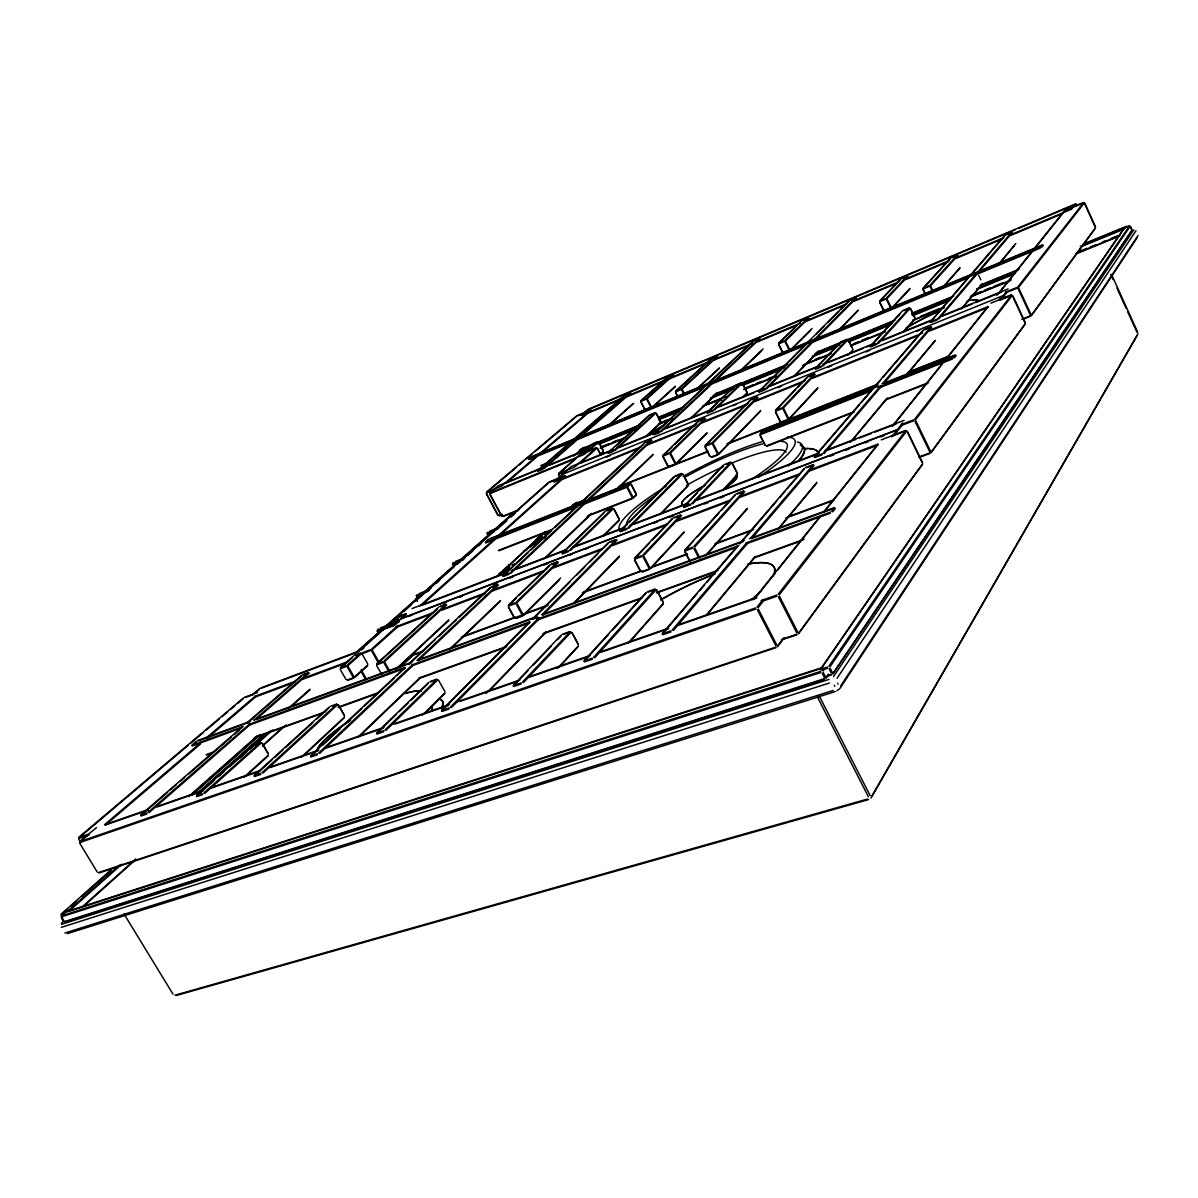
<?xml version="1.0" encoding="UTF-8"?>
<svg xmlns="http://www.w3.org/2000/svg" width="1198" height="1198" viewBox="0 0 1198 1198"><rect width="100%" height="100%" fill="white"/><g stroke="black" fill="none" stroke-linecap="round" stroke-linejoin="round"><path stroke-width="1.5" d="M544.88 537.363L545.929 536.644M871.665 796.385L1137.965 333.763M871.006 798.048L1137.471 334.946M1137.231 237.533L839.663 688.835L836.863 690.722M840.831 685.69L1138.1 235.407M837.058 678.263L1136.004 230.72M833.464 676.63L1133.787 229.851M833.239 673.051L1132.005 230.166M832.865 674.055L1131.721 230.84M826.335 677.364L828.507 674.16M825.976 678.353L828.147 675.148M828.896 666.238L1129.519 225.898M830.034 666.747L1130.208 226.182M823.131 671.045L824.583 668.918M820.78 668.858L1124.233 228.069M820.405 669.847L1123.964 228.743M821.993 670.521L823.445 668.409M1126.075 227.455L1126.869 226.302M798.781 632.918L922.685 463.716M931.31 451.931L1025.398 323.445M1031.553 315.059L1095.616 227.56M798.422 633.922L922.355 464.599M930.981 452.814L1025.099 324.224M1031.253 315.823L1095.331 228.264M777.831 645.782L783.387 638.309M777.472 646.785L784.151 637.8M778.191 594.238L905.838 430.561M914.718 419.18L1011.516 295.067M1017.851 286.951L1083.696 202.522M779.329 594.747L906.796 430.981M915.661 419.585L1012.34 295.397M1018.659 287.28L1084.415 202.806M758.229 607.551L763.935 600.303M893.633 435.952L897.781 430.696M898.515 429.768L902.573 424.631M1000.764 300.189L1003.864 296.265M1004.388 295.592L1007.428 291.743M1074.531 206.715L1076.493 204.214M831.637 511.381L834.407 507.877M953.413 357.558L955.36 355.117M1041.092 246.833L1042.53 245.021M757.091 607.042L762.827 599.809M891.641 436.866L896.823 430.292M897.572 429.363L902.648 422.939M999.956 299.859L1003.055 295.936M1003.58 295.262L1006.62 291.413M1071.836 208.931L1075.789 203.945M832.67 511.831L835.44 508.326M954.297 357.917L956.229 355.477M1041.856 247.132L1043.278 245.32M753.527 599.659L819.731 516.862M823.221 512.504L877.82 444.248M893.918 424.092L942.646 363.159M944.967 360.269L987.901 306.583M996.751 295.517L1064.737 210.504M755.504 597.757L775.256 573.048M777.592 570.143L819.402 517.806M824.059 511.995L877.49 445.132M892.45 426.428L942.347 363.997M946.989 358.187L987.601 307.362M998.758 293.405L1062.162 214.083M706.086 615.383L754.785 556.905M777.637 529.486L816.931 482.3M850.415 442.107L887.179 397.961M907.2 373.926L934.56 341.086M961.38 308.874L982.33 283.731M998.278 264.578L1015.829 243.508M706.955 614.903L755.668 556.396M778.52 528.947L816.632 483.153M852.497 440.085L886.894 398.754M906.916 374.704L935.473 340.412M963.447 306.808L982.06 284.45M1000.36 262.467L1014.407 245.59M673.351 630.477L747.762 543.143M751.595 538.651L814.131 465.228M823.984 453.668L881.473 386.19M883.675 383.6L931.7 327.234M938.753 318.938L977.508 273.444M979.44 271.182L1012.505 232.367M672.273 629.998L746.758 542.694M750.592 538.202L813.217 464.824M823.071 453.278L880.62 385.831M882.821 383.24L930.906 326.904M937.974 318.608L976.774 273.144M977.523 272.275L1011.801 232.083M662.404 633.428L737.519 546.078M740.169 542.994L804.547 468.119M814.475 456.558L872.563 389.006M873.582 387.823L923.314 329.974M930.457 321.663L969.631 276.094M970.395 275.226L1005.017 234.943M662.105 634.401L697.236 593.504M699.662 590.689L704.499 585.043M706.925 582.228L711.777 576.597M714.203 573.767L737.219 546.992M739.855 543.907L777.517 500.075M779.943 497.245L784.81 491.599M787.236 488.769L804.247 468.972M814.191 457.411L858.966 405.298M861.392 402.483L871.066 391.222M874.51 387.209L880.575 380.155M883.001 377.325L923.044 330.723M930.187 322.412L968.179 278.191M971.323 274.537L1004.778 235.617M627.962 643.356L663.288 603.388M705.278 555.872L747.342 508.281M902.963 332.205L915.062 318.518M942.811 287.131L960.017 267.663M630.118 641.514L663.003 604.286M707.479 553.94L747.073 509.12M903.921 331.561L914.823 319.222M945.027 285.034L959.778 268.337M594.627 657.837L656.13 589.716M694.765 546.902L744.707 491.584M878.448 343.422L910.18 308.275M930.711 285.528L957.981 255.324M593.579 657.358L655.141 589.266M693.822 546.483L743.808 491.18M877.685 343.107L909.447 307.976M930.007 285.229L957.292 255.039M583.89 661.581L608.674 634.311M612.403 630.223L645.872 593.414M684.822 550.586L693.642 540.882M697.416 536.734L718.83 513.193M721.346 510.423L735.198 495.193M870.152 346.791L899.728 314.28M922.924 288.763L950.463 258.483M584.16 660.637L646.141 592.516M685.106 549.702L735.467 494.355M870.407 346.057L902.438 310.866M923.179 288.074L950.703 257.81M557.295 668.529L578.439 645.752M650.574 568.002L684.133 531.837M722.574 490.401L737.519 474.303M789.138 418.656L817.89 387.673M848.049 355.162L852.961 349.861M892.944 306.778L909.956 288.448M559.526 666.747L578.185 646.635M650.319 568.84L683.878 532.646M724.805 488.514L737.264 475.082M788.883 419.405L817.635 388.407M892.705 307.452L909.716 289.092M523.481 682.561L571.161 632.185M643.925 555.303L681.542 515.559M692.669 503.804L731.619 462.668M783.657 407.664L815.164 374.375M823.236 365.854L848.004 339.678M887.074 298.392L907.904 276.394M760.221 433.736L762.632 431.175M759.966 434.5L762.377 431.954M522.463 682.081L570.188 631.735M643.012 554.899L680.659 515.17M691.8 503.415L730.78 462.293M782.878 407.335L814.4 374.061M822.487 365.525L847.285 339.378M886.385 298.107L907.23 276.124M513.178 686.14L528.348 670.236M533.395 664.935L551.08 646.366M557.399 639.732L561.188 635.764M634.476 558.822L649.63 542.919M652.146 540.268L672.363 519.048M683.579 507.278L697.506 492.663M700.036 489.997L722.813 466.082M776.559 409.671L795.607 389.664M798.153 386.999L807.048 377.669M815.194 369.119L840.172 342.898M879.572 301.537L900.582 279.478M513.433 685.226L561.443 634.865M634.715 557.983L672.617 518.225M683.833 506.469L723.068 465.303M775.525 410.255L807.287 376.936M815.434 368.4L840.412 342.194M879.811 300.863L900.806 278.834M486.118 693.447L545.554 632.2M574.321 602.564L619.486 556.022M659.679 514.616L688.266 485.16M718.755 453.728L760.685 410.525M793.75 376.457L818.384 351.074M838.735 330.094L858.187 310.057M489.772 690.318L546.617 631.705M574.082 603.388L619.261 556.815M662.03 512.714L688.026 485.909M718.53 454.476L760.46 411.243M794.828 375.798L818.174 351.733M839.813 329.42L857.963 310.701M450.343 707.164L539.01 617.629M541.99 614.619L616.206 539.654M627.932 527.824L681.677 473.539M712.436 442.481L757.271 397.182M765.836 388.556L812.903 341.011M813.816 340.097L855.642 297.853M451.332 707.644L538.621 619.366M542.904 615.038L617.06 540.043M628.77 528.198L682.471 473.899M713.214 442.826L758.02 397.511M766.57 388.871L813.607 341.295M815.823 339.064L856.3 298.122M441.703 710.174L529.516 621.927M532.511 618.917L608.449 542.604M620.235 530.759L674.309 476.43M705.248 445.327L750.382 399.982M758.993 391.327L806.374 343.721M807.287 342.793L849.397 300.473M441.478 711.058L529.291 622.765M533.589 618.438L570.248 581.584M576.792 574.995L584.654 567.103M589.895 561.832L597.742 553.94M602.983 548.669L608.225 543.398M620.01 531.553L626.599 524.919M629.235 522.268L674.07 477.193M705.023 446.075L750.158 400.686M758.768 392.031L806.149 344.38M807.078 343.467L811.016 339.498M816.287 334.197L824.179 326.26M828.132 322.292L838.66 311.705M841.295 309.054L849.187 301.117M422.58 715.041L444.952 692.833M523.706 614.679L560.634 578.02M603.283 535.701L619.216 519.872M676.241 463.282L707.03 432.733M743.179 396.852L747.073 392.974M790.276 350.116L812.064 328.477M424.991 713.289L444.743 693.672M523.481 615.472L559.107 580.117M603.552 535.97L619.007 520.621M676.031 464L706.805 433.421M742.97 397.526L746.863 393.648M791.339 349.487L810.567 330.393M633.532 497.395L636.198 494.759M633.323 498.128L635.988 495.493M385.052 729.881L436.836 679.446M516.263 602.115L557.489 561.967M569.709 550.062L612.567 508.341M670.041 452.365L704.963 418.372M713.918 409.641L741.442 382.836M784.975 340.457L808.231 317.814M386.011 730.331L437.764 679.88M517.117 602.519L558.328 562.341M570.533 550.436L613.361 508.686M670.805 452.694L705.682 418.686M714.637 409.956L742.146 383.135M785.633 340.741L808.875 318.084M376.741 732.757L428.764 682.336M508.566 604.975L550.002 564.812M562.281 552.907L605.364 511.142M663.153 455.105L698.269 421.082M707.284 412.337L734.958 385.501M778.745 343.047L802.151 320.375M376.531 733.625L396.538 714.218M399.204 711.642L408.548 702.582M411.214 699.991L428.555 683.174M508.341 605.784L516.368 597.997M519.034 595.406L549.777 565.591M562.072 553.671L603.837 513.148M662.943 455.824L672.048 447.004M674.639 444.473L698.045 421.771M707.075 413.025L717.617 402.798M721.57 398.964L734.748 386.175M778.55 343.691L795.442 327.309M627.108 486.208L629.804 483.603M627.887 486.553L630.582 483.947M358.247 736.785L420.363 677.274M449.175 649.69L500.479 600.527M544.147 558.702L591.393 513.418M616.85 489.039L653.075 454.341M690.692 418.297L717.707 392.42M740.214 370.856L763.096 348.932M359.415 736.321L420.169 678.068M451.676 647.878L500.27 601.291M545.3 558.133L591.198 514.137M619.336 487.167L652.865 455.015M691.845 417.653L717.497 393.064M742.715 368.894L761.554 350.849M318.698 752.943L412.636 664.576M417.174 660.308L497.469 584.759M510.183 572.809L585.013 502.411M586.331 501.168L651.203 440.13M660.577 431.31L712.256 382.686M713.259 381.743L759.337 338.405M319.641 753.407L413.52 664.98M418.042 660.712L498.293 585.133M510.992 573.168L585.777 502.741M651.922 440.445L588.443 500.225L629.968 483.872M661.281 431.624L711.567 384.259M715.281 380.754L759.981 338.675M310.746 755.713L405.074 667.331L248.63 724.505M408.233 664.366L490.252 587.514M503.01 575.549L578.2 505.092M579.518 503.849L644.719 442.751M654.138 433.931L706.086 385.247M707.105 384.303L753.422 340.891M310.552 756.552L318.638 748.975M322.681 745.186L340.202 728.758M345.593 723.712L361.751 708.557M364.447 706.026L394.097 678.233M396.793 675.702L404.879 668.125M409.387 663.902L434.934 639.942M438.962 636.168L456.438 619.785M459.119 617.255L490.042 588.263M502.816 576.298L528.318 552.383M531.014 549.867L551.14 530.984M555.168 527.21L576.657 507.068M580.671 503.295L644.524 443.44M653.943 434.604L703.226 388.392M708.258 383.674L753.228 341.505M543.353 538.546L544.865 537.947M543.892 538.037L545.225 537.617M301.417 757.121L344.53 716.973M395.654 669.353L448.816 619.845M645.887 436.312L660.697 422.52M696.427 389.23L719.369 367.876M303.933 755.414L344.35 717.752M398.2 667.586L448.636 620.579M647.04 435.698L660.502 423.149M697.58 388.601L719.174 368.475M524.095 550.676L526.042 550.002M399.248 667.586L414.179 653.659M496.885 576.523L544.596 532.017M570.488 507.877L575.939 502.786M400.431 667.046L415.362 653.105M499.431 574.666L544.401 532.691M573.033 505.975L577.122 502.172M262.003 772.665L336.683 704.304M384.079 660.922L445.896 604.361M614.499 450.029L655.186 412.801M681.662 388.571L716.988 356.24M262.916 773.114L337.551 704.724M384.917 661.326L446.689 604.72M615.203 450.343L655.86 413.085M682.306 388.841L717.602 356.51M254.335 775.331L329.27 706.985M376.846 663.602L438.887 607.012M608.24 452.574L649.106 415.302M675.717 391.042L711.208 358.666M254.171 776.154L271.871 759.996M274.597 757.51L282.773 750.053M285.498 747.567L312.753 722.694M316.841 718.965L329.091 707.778M376.666 664.381L437.33 609.018M608.045 453.248L612.133 449.505M616.221 445.776L648.927 415.946M675.522 391.671L711.028 359.28M243.718 777.427L268.292 755.159M354.683 676.855L367.741 665.025M599.704 454.806L603.328 451.511M653.404 406.137L675.373 386.205M246.294 775.735L268.127 755.938M354.518 677.604L367.576 665.759M600.722 454.341L603.148 452.14M653.224 406.736L675.193 386.804M372.488 649.406L398.724 625.895M421.831 605.17L495.223 539.325M500.764 534.353L563.09 478.451M579.802 463.476L596.933 448.112M81.374 907.635L135.718 858.996M262.542 745.485L283.462 726.767M84.04 905.868L135.599 859.7M262.422 746.144L286.112 724.925M371.694 649.031L397.931 625.521M419.674 606.038L493.112 540.238M497.275 536.509L565.171 475.666M575.16 466.726L596.26 447.812M203.974 792.836L260.37 742.58M347.39 665.01L360.538 653.284M485.564 542.02L488.529 539.37M589.251 449.43L597.772 441.852M646.8 398.155L673.066 374.734M584.31 454.267L589.356 449.759M485.385 542.709L488.35 540.058M204.873 793.286L261.224 743M348.199 665.399L361.347 653.674M392.974 625.551L399.758 619.486M400.866 618.497L406.182 613.75M554 481.866L562.057 474.663M562.895 473.929L570.817 466.861M589.925 449.729L598.431 442.137M647.429 398.425L673.68 374.989M392.809 626.269L399.593 620.22M400.701 619.231L406.017 614.484M556.516 480.113L561.892 475.321M562.716 474.588L566.669 471.039M61.412 923.314L64.198 920.813M357.244 652.296L383.734 628.77M397.302 616.73L548.549 482.39M558.657 473.42L579.997 454.461M61.607 915.527L63.928 913.475M196.592 795.412L253.152 745.156M340.457 667.6L353.65 655.875M361.257 649.316L383.555 629.504M397.122 617.449L401.285 613.75M404.07 611.279L411.004 605.11M415.167 601.411L454.012 566.894M456.797 564.423L506.754 520.037M510.917 516.338L548.37 483.049M558.478 474.064L575.819 458.654M583.246 451.886L591.797 444.293M641.05 400.551L667.436 377.1M196.442 796.206L214.367 780.272M218.515 776.589L224.026 771.692M229.552 766.78L252.988 745.95M340.292 668.349L352.167 657.792M583.082 452.53L591.632 444.937M640.87 401.165L667.256 377.699M66.399 912.352L119.515 865.121M239.72 758.229L246.713 752.015M249.498 749.529L270.463 730.885M361.317 650.095L364.117 647.609M387.867 626.479L397.661 617.779L406.002 614.424M427.012 591.677L431.205 587.948M436.791 582.977L439.591 580.491M461.949 560.604L464.749 558.118M467.534 555.632L473.135 550.661M478.721 545.689L481.521 543.203M496.9 529.531L506.679 520.831M510.872 517.102L515.065 513.373M584.953 451.227L589.146 447.498M68.615 911.528L121.717 864.282M255.818 744.916L272.59 730.001M392.734 623.065L398.32 618.093M377.011 631.301L378.388 630.073M452.38 564.587L453.593 563.509M191.905 795.217L260.385 734.599M578.604 452.889L584.175 447.947M61.323 913.984L111.624 869.359M196.846 793.735L263.904 734.239M354.698 653.659L378.448 632.574M384.034 627.617L417.563 597.862M423.164 592.905L453.892 565.636M459.478 560.679L487.421 535.88M494.4 529.681L515.365 511.097M581.015 452.829L585.208 449.1M61.218 914.718L68.211 908.518M70.996 906.032L76.582 901.076M82.168 896.104L111.504 870.062M199.512 791.938L237.234 758.454M241.427 754.725L263.77 734.883M358.756 650.559L378.313 633.203M385.307 626.988L396.478 617.075M399.278 614.589L416.035 599.719M424.421 592.276L430.007 587.305M432.792 584.834L453.757 566.235M460.736 560.02L487.272 536.464M494.265 530.265L513.822 512.894M188.505 796.64L256.956 736.111M287.894 708.767L309.968 689.239M573.692 456.079L583.201 447.663M607.715 425.994L632.514 404.07M191.156 794.933L258.199 735.617M291.878 705.832L309.818 689.973M377.28 630.103L378.673 628.875M416.2 595.691L417.488 594.552M452.664 563.434L453.877 562.356M486.912 533.14L488.05 532.137M576.238 454.297L583.022 448.277M610.306 424.152L633.727 403.426M192.039 794.484L259.127 735.138M577.361 453.533L584.339 447.378M148.971 812.708L250.217 724.52M256.357 719.174L309.129 673.216M544.296 468.403L578.469 438.648M630.837 393.034L580.97 436.461L710.669 382.866M140.99 814.745L242.565 726.632M247.342 722.484L301.686 675.343M537.797 470.5L572.12 440.729M573.243 439.756L624.742 395.085M140.855 815.524L167.66 792.267M170.475 789.811L176.121 784.915M180.359 781.246L184.582 777.577M188.82 773.893L231.139 737.174M233.954 734.718L239.6 729.822M247.192 723.233L301.522 676.061M537.632 471.128L570.592 442.526M573.078 440.37L624.577 395.669M148.103 812.274L249.409 724.131M254.156 719.998L308.35 672.842M543.637 468.119L577.84 438.363M578.948 437.39L630.238 392.764M104.555 824.703L201.144 742.341M206.82 737.489L255.114 696.308M501.812 485.909L535.731 456.977M538.561 454.566L590.854 409.971M105.409 825.137L200.515 743.943M207.613 737.878L255.893 696.667M506.694 482.584L536.36 457.262M542.005 452.44L588.622 412.636M80.011 841.266L96.484 827.578M251.58 695.439L259.607 688.61M489.997 492.797L498.069 485.939M581.24 415.257L588.023 409.491M79.892 842.029L88.218 834.946M255.459 692.729L259.472 689.314M489.832 493.426L493.876 489.982M585.148 412.367L587.859 410.06M78.843 837.941L187.981 745.5M190.826 743.104L203.585 732.292M206.415 729.896L219.174 719.085M222.004 716.689L227.68 711.882M230.51 709.486L234.763 705.877M237.593 703.481L243.269 698.674M487.736 491.599L516.278 467.415M519.138 464.989L523.421 461.365M526.266 458.954L531.987 454.117M534.832 451.691L576.238 416.634M192.264 744.842L196.502 741.248M529.037 458.849L531.463 456.782M192.129 745.56L196.367 741.966M528.872 459.448L531.313 457.381M78.963 837.192L243.404 697.97M486.463 492.198L576.388 416.05M881.294 439.891L905.239 430.546M545.075 537.438L545.27 537.258M588.787 409.057L1075.265 204.034M589.191 409.312L1015.23 229.821M1018.674 228.369L1075.594 204.379M625.521 394.636L629.968 392.764M668.214 376.651L672.767 374.734M711.986 358.217L716.659 356.255M754.216 340.442L758.993 338.435M802.945 319.926L807.856 317.859M850.206 300.024L855.252 297.898M901.615 278.37L906.796 276.184M951.511 257.345L956.843 255.114M1005.841 234.479L1011.322 232.172M625.925 394.906L630.358 393.034M668.619 376.936L673.171 375.019M712.391 358.502L717.048 356.54M754.605 340.726L759.382 338.72M803.319 320.225L808.231 318.144M850.58 300.324L855.612 298.197M901.974 278.685L907.156 276.498M951.871 257.675L957.202 255.429M1006.185 234.808L1011.666 232.502M577.166 415.616L590.599 409.971M1065.546 210.024L1083.172 202.612M577.571 415.871L585.972 412.337M1075.49 206.341L1081.899 203.645M581.494 415.257L622.855 397.871M626.299 396.418L665.953 379.736M671.12 377.565L709.036 361.616M714.218 359.445L752.134 343.497M757.301 341.325L800.399 323.205M805.565 321.034L846.941 303.633M853.83 300.728L898.65 281.889M905.538 278.984L948.636 260.864M955.525 257.974L1003.789 237.668M1010.693 234.778L1071.012 209.41M588.413 412.936L619.441 399.892M626.344 397.002L662.539 381.788M669.442 378.882L705.637 363.668M714.263 360.044L748.75 345.548M757.361 341.924L797.014 325.257M805.64 321.633L845.279 304.966M853.904 301.342L897.003 283.222M905.628 279.598L948.726 261.493M955.615 258.588L1002.172 239.016M1010.783 235.407L1062.506 213.663M641.334 400.551L645.992 398.605M779.119 343.032L784.151 340.921M880.231 300.818L885.547 298.587M641.379 401.15L646.021 399.219M779.179 343.646L784.211 341.55M880.305 301.447L885.636 299.23M676.031 391.042L680.838 389.036M923.628 288.014L929.154 285.723M676.076 391.656L680.883 389.649M923.718 288.673L929.244 286.367M532.286 456.318L1041.99 245.096M532.721 456.588L575.909 438.693M715.85 380.724L810.866 341.355M816.048 339.214L969.796 275.51M980.159 271.212L1042.35 245.455M573.513 439.771L578.125 437.869M707.434 384.288L712.421 382.222M807.692 342.763L812.963 340.576M970.889 275.166L976.655 272.77M572.944 440.265L577.571 438.348M706.925 384.768L711.926 382.701M807.227 343.227L812.499 341.041M884.963 311.121L887.628 310.012M970.5 275.6L976.28 273.204M972.432 275.226L976.744 273.444M529.276 458.879L1040.208 247.342M529.306 459.493L570.742 442.347M577.646 439.486L703.675 387.328M710.579 384.468L805.535 345.174M812.439 342.329L967.819 278.026M976.445 274.447L1040.328 248.016M649.96 414.822L654.872 412.786M903.307 310.357L908.983 308.021M650.394 415.107L655.306 413.07M903.711 310.686L909.372 308.365M592.651 443.814L597.488 441.822M735.842 385.007L741.083 382.851M841.295 341.685L846.851 339.408M540.927 465.543L546.108 463.416M580.641 449.235L639.358 425.125M658.346 417.338L684.253 406.691M715.326 393.932L787.865 364.162M817.216 352.107L894.921 320.195M912.187 313.112L953.638 296.101M981.267 284.75L1019.258 269.146M541.361 465.797L546.543 463.671M579.353 450.208L639.777 425.41M658.765 417.608L682.95 407.694M714.023 394.936L736.471 385.726M739.915 384.303L786.532 365.18M815.883 353.125L841.79 342.493M845.234 341.086L893.573 321.229M912.577 313.442L952.275 297.134M979.904 285.798L1017.896 270.209M598.296 443.035L636.378 427.401M658.885 418.177L681.392 408.937M712.555 396.149L733.341 387.628M741.996 384.079L783.537 367.022M814.7 354.249L838.944 344.305M849.337 340.037L892.615 322.277M911.663 314.46L951.482 298.122M980.907 286.052L1015.53 271.841M1083.052 244.152L1126.33 226.392M603.867 441.149L635.03 428.36M659.274 418.416L681.767 409.192M714.667 395.699L733.7 387.897M744.093 383.63L783.896 367.307M816.796 353.814L839.289 344.575M847.944 341.026L891.222 323.28M911.992 314.76L950.074 299.141M982.974 285.648L1014.122 272.874M1085.103 243.763L1124.907 227.425M585.957 448.681L588.892 447.483M1125.027 227.605L1128.98 225.988M598.042 444.084L636.063 428.495M658.541 419.285L679.281 410.779M710.399 398.021L734.599 388.092M741.517 385.262L784.735 367.531M812.394 356.195L840.053 344.859M848.693 341.31L891.911 323.595M912.666 315.089L950.688 299.5M976.625 288.868L1014.661 273.279M1080.341 246.339L1125.296 227.905M586.346 448.921L589.281 447.723M599.794 443.934L634.371 429.768M658.586 419.839L679.326 411.348M710.444 398.59L731.199 390.084M743.299 385.127L781.336 369.538M812.454 356.779L836.668 346.866M848.768 341.894L890.264 324.898M912.741 315.688L949.056 300.803M976.714 289.467L1014.751 273.878M1080.446 246.953L1123.679 229.237M498.922 485.46L588.173 448.891M506.245 482.899L543.997 467.445M549.148 465.333L586.9 449.864M538.067 470.529L542.784 468.598M583.531 451.916L588.398 449.924M486.688 492.228L500.959 486.388M538.082 471.188L542.814 469.257M583.561 452.574L588.428 450.583M580.865 453.982L595.975 447.797M486.702 492.872L493.052 490.281M582.992 453.563L596.424 448.067M600.468 447.183L609.123 443.649M612.582 442.227L617.779 440.115M659.334 423.119L667.99 419.585M744.168 388.437L752.823 384.902M756.282 383.48L761.479 381.368M768.412 378.538L771.871 377.115M815.164 359.415L820.345 357.303M853.246 343.856L858.442 341.729M861.901 340.307L868.835 337.477M920.768 316.242L939.816 308.455M970.979 295.726L981.372 291.473M984.831 290.051L990.027 287.939M993.501 286.517L1002.157 282.983M1076.598 252.538L1086.99 248.3M1090.45 246.878L1095.646 244.751M1102.579 241.921L1106.039 240.513M1111.235 238.387L1118.153 235.557M601.546 447.303L625.76 437.42M658.615 423.987L672.437 418.342M705.293 404.909L726.048 396.433M745.066 388.661L776.184 375.947M803.858 364.641L831.517 353.335M850.535 345.563L885.127 331.427M912.786 320.121L943.919 307.407M971.578 296.101L1011.352 279.853M1077.047 253.003L1120.28 235.332M490.237 492.842L583.441 454.761M600.213 448.247L624.413 438.363M658.99 424.242L671.09 419.3M705.667 405.164L721.226 398.814M743.703 389.635L776.544 376.217M802.48 365.615L830.139 354.323M850.894 345.848L885.472 331.711M913.131 320.42L944.249 307.706M970.185 297.104L1009.944 280.871M1075.639 254.036L1118.857 236.38M490.252 493.486L576.567 458.235M571.701 466.351L613.256 449.46M616.73 448.052L658.286 431.145M663.482 429.034L710.234 410.016M715.431 407.904L763.92 388.197M767.394 386.789L819.342 365.66M822.801 364.252L874.765 343.122M878.224 341.715L931.909 319.896M940.565 316.377L1008.102 288.913M580.82 463.117L611.998 450.448M618.917 447.633L658.735 431.445M665.669 428.629L708.946 411.034M719.339 406.811L753.976 392.734M757.436 391.327L762.632 389.215M769.55 386.4L818.039 366.693M828.432 362.47L863.054 348.393M866.513 346.986L871.71 344.874M882.102 340.651L930.576 320.944M942.706 316.017L972.132 304.052M975.606 302.645L1001.573 292.087M608.539 452.604L613.616 450.538M654.467 433.946L659.679 431.834M707.644 412.337L713.02 410.165M759.382 391.327L764.923 389.08M815.868 368.385L821.573 366.064M870.871 346.027L876.756 343.646M930.966 321.618L937.046 319.147M558.927 473.45L574.276 467.22M608.569 453.278L613.646 451.227M654.512 434.634L659.724 432.508M707.704 413.04L713.065 410.854M759.457 392.016L764.983 389.769M815.943 369.089L821.648 366.768M870.961 346.746L876.846 344.365M931.056 322.337L937.135 319.866M1005.466 292.147L1016.907 287.505M558.957 474.123L565.785 471.353M1005.571 292.881L1017.027 288.239M562.955 474.153L1002.636 295.816M606.458 457.112L609.932 455.704M644.539 441.688L648.208 440.085M694.72 421.352L698.389 419.749M732.996 405.733L736.456 404.325M777.787 387.703L781.246 386.295M827.968 367.367L831.607 365.764M866.049 351.942L869.673 350.34M916.395 331.412L919.854 330.019M999.297 297.958L1002.906 296.355M645.632 442.242L650.873 440.115M699.183 420.558L704.589 418.357M751.311 399.443L756.881 397.197M808.216 376.412L813.966 374.076M924.257 329.42L930.397 326.934M646.096 442.526L651.338 440.415M699.632 420.857L705.053 418.671M751.76 399.773L757.331 397.511M808.65 376.741L814.415 374.405M924.676 329.779L930.816 327.294M990.881 303.184L1010.678 295.172M549.448 481.881L564.887 475.636M999.417 299.799L1010.962 295.127M549.927 482.15L560.215 477.987M1003.115 298.826L1009.704 296.161M554.285 481.896L640.735 446.959M647.654 444.173L696.068 424.601M701.249 422.505L747.941 403.651M754.86 400.851L804.996 380.59M811.915 377.789L922.58 333.074M929.498 330.289L988.275 306.523M561.233 479.784L639.043 448.366M647.699 444.862L694.391 426.009M701.309 423.208L746.279 405.059M754.92 401.555L801.612 382.701M811.989 378.508L919.21 335.2M929.588 331.022L988.395 307.272M498.922 515.574L502.097 514.301M499.386 515.829L502.561 514.556M502.531 516.353L518.075 510.123M502.995 516.593L518.554 510.378M663.512 455.135L669.098 452.919M775.96 410.27L781.905 407.889M663.572 455.869L669.143 453.653M776.034 411.019L781.98 408.653M1021.744 319.252L1029.921 316.002M1023.766 318.968L1030.31 316.362M489.623 531.238L498.128 527.854M705.652 445.356L711.447 443.05M705.697 446.105L711.507 443.799M487.346 533.245L495.867 529.875M487.376 534.458L494.19 531.747M669.008 466.441L674.594 464.24M781.515 421.996L787.445 419.644M572.374 504.822L584.534 500.015M619.276 486.283L707.883 451.272M726.991 443.724L878.134 384.004M907.665 372.338L949.355 355.866M669.502 466.756L675.073 464.554M781.98 422.325L787.925 419.974M572.854 505.092L583.276 500.974M618.018 487.257L708.332 451.571M727.441 444.024L876.816 385.022M908.084 372.683L948.037 356.899M489.503 538.815L629.459 483.558M763.635 430.591L876.592 386.011M881.803 383.944L954.791 355.132M491.764 538.411L581.599 502.965M764.129 430.936L875.319 387.059M885.741 382.941L955.24 355.521M579.847 503.909L585.343 501.737M874.091 387.823L878.973 385.891M579.173 504.523L584.684 502.351M485.834 542.08L626.12 486.777M760.655 433.751L872.938 389.485M878.119 387.448L952.38 358.172M485.849 542.829L577.661 506.649M584.594 503.924L626.165 487.541M760.73 434.53L871.305 390.967M879.931 387.568L952.5 358.981M711.253 457.007L717.063 454.716M711.732 457.322L717.542 455.045M455.495 561.428L464.195 558.028M675.328 475.846L681.273 473.51M458.145 561.203L463.356 559.167M675.837 476.16L681.797 473.824M453.069 563.569L463.521 559.481M453.099 564.827L460.062 562.102M498.368 550.451L552.098 529.501M588.488 515.29L631.81 498.398M766.421 445.866L853.605 411.857M886.745 398.934L928.585 382.596M498.907 550.736L550.885 530.459M587.275 516.263L632.334 498.697M766.915 446.21L854.084 412.202M885.457 399.967L927.297 383.645M606.383 510.543L612.208 508.281M724.116 464.689L730.346 462.263M606.922 510.857L611.294 509.15M726.183 464.42L730.855 462.608M537.797 541.855L540.133 540.568L538.231 541.451M419.18 593.579L429.288 589.671M423.508 592.725L428.555 590.779M416.59 595.855L426.713 591.947M416.59 597.158L421.666 595.211M504.702 572.839L507.143 571.581L505.167 572.404M412.037 608.569L507.937 571.88M511.426 570.548L565.935 549.732M572.449 547.201L625.206 527.06M629.983 525.188L687.952 503.055M694.481 500.509L818.683 453.039M825.242 450.493L904.086 420.363M421.861 605.349L507.248 572.689M515.964 569.364L566.504 550.032M575.22 546.707L624.008 528.048M634.476 524.05L688.491 503.385M697.206 500.06L817.455 454.072M827.908 450.074L855.791 439.411M859.28 438.079L871.485 433.421M874.959 432.089L895.879 424.092M503.31 575.639L509.12 573.423M562.626 552.982L568.631 550.691M620.624 530.834L626.839 528.453M684.253 506.529L690.707 504.059M814.999 456.588L821.948 453.937M397.526 616.835L406.002 613.616M503.34 576.463L509.135 574.246M562.656 553.82L568.661 551.529M620.669 531.672L626.883 529.306M684.313 507.383L690.767 504.927M815.089 457.471L822.038 454.821M901.435 424.496L913.595 419.854M901.555 425.38L913.7 420.753M401.105 618.617L896.433 430.037M400.821 618.887L896.239 430.277M408.398 616.506L411.887 615.173M443.275 603.223L446.764 601.905M458.969 597.263L462.458 595.93M493.861 583.98L497.35 582.647M568.855 555.438L572.345 554.12M584.549 549.463L588.038 548.145M458.684 597.532L462.173 596.2M493.561 584.25L497.05 582.932M509.27 578.275L512.759 576.957M544.162 565.007L547.651 563.674M654.063 523.197L657.552 521.864M669.757 517.222L673.246 515.889M704.649 503.939L708.138 502.621M720.357 497.964L723.847 496.646M830.259 456.153L833.748 454.821M845.953 450.178L849.442 448.846M865.151 442.886L868.64 441.553M880.844 436.911L884.334 435.578M380.425 627.872L397.646 621.313M381.428 628.321L386.595 626.359M390.039 625.042L398.649 621.777M377.655 630.313L396.628 623.11M439.966 606.398L445.626 604.241M491.33 586.885L497.17 584.654M551.095 564.168L557.145 561.877M609.557 541.96L615.832 539.579M673.725 517.581L680.239 515.11M736.59 493.696L743.329 491.135M805.67 467.445L812.678 464.779M440.565 606.682L446.225 604.526M491.929 587.17L497.769 584.953M551.679 564.483L557.729 562.191M610.126 542.29L616.401 539.909M674.294 517.91L680.793 515.439M737.144 494.04L743.883 491.479M806.209 467.819L813.217 465.153M384.798 628.156L396.718 623.634M385.397 628.426L393.917 625.191M894.367 435.263L905.763 430.936M377.655 631.66L394.906 625.116M396.119 626.659L432.778 612.777M441.508 609.468L485.145 592.935M492.138 590.285L544.506 570.443M553.236 567.148L602.115 548.624M612.582 544.656L668.454 523.496M677.184 520.187L729.552 500.345M740.02 496.391L799.38 473.899M809.848 469.93L877.939 444.144M397.871 626.824L431.04 614.26M441.523 610.291L485.175 593.774M492.153 591.123L542.799 571.955M553.266 568.002L602.16 549.493M612.642 545.524L666.762 525.024M677.244 521.07L729.627 501.228M740.109 497.275L799.47 474.797M809.953 470.829L878.044 445.057M260.685 687.996L359.37 650.933M261.329 688.251L358.262 651.862M302.765 674.714L308.156 672.692M354.758 655.231L360.328 653.15M361.931 652.91L370.601 649.675M303.408 674.983L308.799 672.962M355.387 655.516L359.565 653.943M244.482 697.356L257.405 692.504M245.126 697.595L253.212 694.57M370.586 650.514L361.931 653.764L367.741 663.872M254.68 696.412L294.738 681.452M303.453 678.203L348.723 661.281M254.665 697.251L294.723 682.291M303.423 679.041L345.234 663.437M340.666 667.75L346.282 665.654M508.88 605.11L515.11 602.789M635.135 558.088L641.843 555.587M340.666 668.604L346.267 666.522M508.91 605.993L515.14 603.672M635.195 559.002L641.903 556.501M918.926 456.977L929.349 453.114M919.435 457.351L929.858 453.488M377.085 663.752L382.941 661.596M685.57 549.807L692.624 547.201M377.085 664.65L382.941 662.479M685.63 550.751L692.684 548.145M411.618 655.246L423.897 650.724M462.488 636.527L515.11 617.165M522.118 614.574L548.429 604.885M583.516 591.977L641.394 570.667M651.922 566.804L686.993 553.88M715.056 543.563L753.647 529.351M788.733 516.443L834.332 499.656M412.232 655.516L422.744 651.652M461.335 637.456L547.261 605.829M582.333 592.935L641.948 570.997M650.724 567.762L687.547 554.21M715.61 543.892L750.682 530.984M785.753 518.075L833.104 500.659M347.15 680.045L352.751 677.978M515.499 618.138L521.729 615.847M641.843 571.671L648.552 569.2M347.794 680.314L353.41 678.248M516.113 618.438L522.343 616.146M642.442 572L649.151 569.529M197.625 740.589L250.352 721.301M253.856 720.013L412.022 662.135M417.308 660.203L536.809 616.476M542.08 614.559L744.183 540.597M749.454 538.666L833.808 507.802M198.314 740.828L249.274 722.199M256.297 719.624L410.929 663.078M417.952 660.502L535.686 617.449M542.709 614.874L743.03 541.616M751.805 538.396L834.392 508.207M532.87 619.052L537.827 617.24M192.384 745.036L243.359 726.422M412.082 664.83L529.845 621.837M536.869 619.276L738.986 545.494M746.025 542.919L830.379 512.13M192.354 745.905L241.577 727.95M248.6 725.389L405.059 668.319M412.097 665.744L529.875 622.78M536.914 620.22L737.324 547.112M746.114 543.907L830.484 513.133M330.468 706.296L336.458 704.125M647.399 591.767L654.677 589.146M332.67 706.026L337.162 704.409M648.043 592.126L655.321 589.491M206.086 754.71L213.109 752.179M255.324 736.98L325.691 711.642M338.001 707.194L378.463 692.624M418.911 678.053L506.859 646.381M543.802 633.083L642.293 597.592M656.369 592.531L717.931 570.353M754.875 557.055L804.128 539.31M206.775 754.965L212.046 753.063M254.261 737.863L322.846 713.169M340.427 706.835L377.37 693.552M419.57 678.353L505.751 647.324M542.679 634.027L641.155 598.581M656.983 592.875L715.026 571.985M753.722 558.058L799.44 541.586M254.35 744.467L260.191 742.371M430.007 681.602L436.536 679.266M562.701 634.116L569.784 631.586M255.084 744.722L260.909 742.64M430.711 681.902L437.225 679.566M563.389 634.446L569.035 632.424M105.304 824.509L147.654 809.743M156.459 806.673L202.327 790.68M211.148 787.61L260.535 770.389M269.355 767.304L318.743 750.083M325.811 747.627L384.019 727.336M392.839 724.251L449.28 704.574M456.333 702.118L519.842 679.97M528.662 676.9L590.404 655.366M599.225 652.296L668.02 628.306M678.592 624.622L756.208 597.562M106.098 824.748L148.417 809.998M157.238 806.913L203.091 790.935M211.911 787.865L259.532 771.272M270.119 767.589L317.725 750.981M326.545 747.911L382.986 728.249M395.325 723.951L448.247 705.502M460.586 701.204L517.027 681.542M529.366 677.229L589.341 656.339M601.681 652.026L668.694 628.68M679.281 624.997L756.881 597.952M141.094 814.999L146.86 813.008M196.742 795.667L202.717 793.585M254.515 775.57L260.73 773.414M310.971 755.953L317.41 753.707M377.026 732.981L383.734 730.645M442.032 710.384L449.025 707.958M513.822 685.421L521.13 682.89M584.609 660.817L592.231 658.166M662.928 633.592L670.895 630.822M79.038 837.462L89.341 833.868M141.05 815.973L146.8 813.981M196.697 796.655L202.672 794.574M254.485 776.574L260.7 774.417M310.956 756.971L317.395 754.725M377.026 734.015L383.734 731.679M442.047 711.432L449.04 709.006M513.852 686.484L521.16 683.953M584.654 661.895L592.276 659.244M662.988 634.685L670.97 631.915M761.104 600.542L776.813 595.077M78.963 838.405L89.281 834.826M762.946 601.052L776.903 596.2M80.086 841.535L755.698 607.895M80.011 842.494L755.788 609.033M782.399 639.058L796.385 634.386M781.321 640.017L797.044 634.76M98.416 872.638L775.42 647.264M99.209 872.863L776.094 647.639M66.279 911.738L821.753 667.72M68.84 911.364L822.397 668.08M61.383 914.299L65.186 913.071M821.424 669.053L827.519 667.091M823.056 669.697L827.638 668.229M61.667 915.841L820.615 671.389M61.607 916.799L820.735 672.527M827.803 675.522L830.843 674.549M825.392 676.855L831.502 674.908M64.602 921.651L823.954 678.847M65.381 921.846L824.598 679.206M61.592 924.302L829.061 679.371M61.383 927.342L829.435 683.025M64.902 933.032L833.224 690.452M67.388 933.646L835.276 691.575M174.998 995.179L867.532 799.051M176.316 995.478L868.625 799.575M61.128 916.006L63.195 919.51M61.412 917.548L63.434 920.828M61.457 917.788L63.479 921.067M78.754 839.244L80.73 842.583M124.053 913.984L172.976 994.115M79.802 843.332L97.263 872.054M262.212 743.359L268.322 753.886L262.077 743.209M338.51 705.098L344.545 715.7M338.345 704.963L344.365 715.565M340.277 669.502L346.042 679.521M361.182 669.697L366.528 679.161M361.272 671.749L365.719 679.64M348.184 666.567L353.799 676.496M347.375 667.046L352.991 676.975M376.666 665.579L381.758 674.459M384.917 662.524L389.859 671.314M384.079 663.018L389.021 671.808M372.488 650.559L379.571 663.168M371.68 651.038L378.763 663.632M438.483 680.164L444.937 691.516M397.302 618.632L399.099 621.852M415.916 598.626L417.443 601.366M508.626 607.087L514.316 617.584M508.386 606.997L514.077 617.494M517.162 603.732L522.867 614.26M516.323 604.211L522.029 614.754M572.075 632.649L578.379 644.389M571.775 632.529L578.08 644.269M490.027 494.325L501.663 515.949M489.862 494.295L501.483 515.919M486.493 493.711L498.054 515.185M486.328 493.681L497.874 515.155M558.508 474.992L560.424 478.242M644 556.546L649.765 567.553M643.146 557.055L648.912 568.062M656.998 590.195L663.198 602.025M614.095 509.12L619.156 518.794M656.654 590.105L662.853 601.92M613.825 509.075L618.902 518.749M634.85 560.14L640.601 571.117M634.536 560.065L640.286 571.042M627.947 487.586L632.829 496.975M627.213 488.005L632.11 497.41M599.045 442.511L603.283 450.628M598.835 442.496L603.058 450.613M597.547 448.486L600.872 454.866M597.338 448.471L600.662 454.851M631.271 484.366L636.138 493.726M631.017 484.336L635.883 493.696M694.855 548.19L699.917 557.969M693.971 548.714L698.194 556.86M685.256 551.934L690.303 561.682M684.912 551.859L689.958 561.607M663.273 456.842L667.99 465.992M663.003 456.827L667.72 465.977M758.349 609.093L776.918 645.288M757.331 609.707L775.9 645.902M656.444 413.475L660.637 421.636M656.219 413.475L660.398 421.621M647.474 399.248L651.457 407.006M646.89 399.593L650.873 407.35M683.174 474.333L688.176 484.082M683.729 475.935L687.892 484.052M670.865 453.698L675.582 462.862M670.161 454.102L674.878 463.267M641.14 401.989L645.108 409.731M640.915 401.989L644.898 409.731M819.297 696.098L870.167 795.667M817.515 697.221L868.415 796.79M713.289 443.844L718.096 453.293M712.57 444.263L717.377 453.713M834.347 685.241L834.811 686.169M682.366 389.694L684.807 394.471M681.767 390.039L684.193 394.816M823.281 672.587L825.452 676.87M822.262 673.231L824.449 677.499M705.397 447.109L710.189 456.543M705.098 447.094L709.905 456.528M675.822 392.51L678.248 397.272M675.582 392.51L678.008 397.272M779.464 596.275L797.883 632.409M778.445 596.889L796.865 633.023M732.307 463.117L737.429 473.195M731.993 463.102L737.099 473.165M830.184 668.289L832.355 672.572M837.582 683.219L838.046 684.148M829.181 668.918L831.352 673.201M760.386 435.578L765.327 445.401M760.071 435.563L764.998 445.371M742.73 383.555L746.998 392.075M742.461 383.555L746.728 392.075M783.762 408.683L788.509 418.207M783.043 409.102L787.79 418.626M775.705 412.037L780.437 421.531M775.376 412.022L780.123 421.531M785.723 341.58L789.737 349.711M785.124 341.939L789.138 350.056M778.895 344.53L782.908 352.631M778.625 344.545L782.638 352.646M848.573 340.127L852.856 348.932M848.963 341.61L851.823 347.495M915.826 420.798L930.621 451.421M914.987 421.292L929.798 451.916M907.5 431.505L922.52 462.473M907.844 433.122L922.071 462.443M887.179 299.26L891.207 307.661M886.58 299.62L890.608 308.006M879.991 302.36L884.019 310.731M879.676 302.39L883.705 310.761M910.705 308.74L914.943 317.605M910.375 308.77L914.613 317.635M923.373 289.602L925.425 293.914M923.044 289.646L925.096 293.944M930.831 286.412L932.883 290.725M930.217 286.771L932.254 291.084M978.721 275.405L980.803 279.853M1012.879 295.906L1025.233 322.442M1013.238 297.598L1024.814 322.472M1018.809 288.269L1031.014 314.565M1018.12 288.673L1030.325 314.969M1111.504 274.432L1137.681 332.22M1110.816 274.507L1113.122 279.598M1116.97 288.089L1126.195 308.47M1127.737 311.869L1136.977 332.25M1084.864 203.286L1095.451 226.707M1084.475 203.346L1095.062 226.766M1130.627 226.632L1131.84 229.327M1130.238 226.692L1131.451 229.387M508.521 564.737A29.561 5.391 -28.4 0 1 502.112 573.992M508.431 565.037A29.336 5.361 -28.4 0 1 502.067 574.216M506.724 567.283A29.576 5.361 -28.4 0 1 498.548 574.037M506.425 567.163A29.351 5.316 -28.4 0 1 503.1 570.263M541.032 534.458A28.617 5.077 -28.1 0 1 527.075 548.504M540.942 534.742A28.408 5.047 -28.1 0 1 527.105 548.699M541.182 533.619A28.617 5.047 -28.1 0 1 541.077 534.413M540.538 535.431A28.617 5.047 -28.1 0 1 536.419 539.579M540.253 535.326A28.408 5.017 -28.1 0 1 536.165 539.444M787.371 437.15A98.58 18.973 -27.1 0 1 758.244 477.433M619.785 530.744A98.58 18.973 -27.1 0 1 666.133 486.343M683.025 476.475A98.58 18.973 -27.1 0 1 761.494 441.867M780.347 441.268A89.895 17.296 -27.1 0 1 752.179 478.945M626.689 525.128A89.895 17.296 -27.1 0 1 658.046 493.576M685.016 477.148A89.895 17.296 -27.1 0 1 762.587 443.889M797.449 442.017A102.848 20.156 -27.1 0 1 788.344 465.812M686.499 485.34A85.492 16.742 -27.1 0 1 723.562 466.621M732.008 462.997A85.492 16.742 -27.1 0 1 786.158 452.14M736.351 475.112A31.148 6.08 -27.1 0 1 726.377 487.167M683.474 505.137A31.148 6.08 -27.1 0 1 702.567 486.792M736.021 475.022A30.893 6.035 -27.1 0 1 726.123 486.972M687.053 504.658A30.893 6.035 -27.1 0 1 704.843 485.355M438.782 698.928A73.752 16.248 -29.6 0 1 442.481 706.461M438.423 698.838A73.482 16.188 -29.6 0 1 441.029 708.497M804.727 448.666A113.915 23.076 -27.1 0 1 807.886 448.591M809.324 448.636A113.915 23.076 -27.1 0 1 818.818 453.743M804.442 448.576A113.675 23.002 -27.1 0 1 818.489 453.638M432.074 706.55A61.802 13.597 -29.6 0 1 431.744 710.788M431.969 706.925A61.517 13.537 -29.6 0 1 431.624 711.133M800.564 445.192A103.462 20.456 -27.1 0 1 798.826 460.856M800.249 445.102A103.223 20.396 -27.1 0 1 798.497 460.706M316.646 751.101A61.892 13.193 -29.5 0 1 349.427 721.061M405.358 693.522A61.892 13.193 -29.5 0 1 421.411 691.201M316.751 750.742A61.622 13.118 -29.5 0 1 350.67 720.013M405.074 693.417A61.622 13.118 -29.5 0 1 421.052 691.111M747.762 564.048A99.284 23.915 -27.6 0 1 772.935 576.283M760.985 591.123A99.284 23.915 -27.6 0 1 751.82 599.21M660.772 599.704A99.284 23.915 -27.6 0 1 715.356 573.692M749.678 563.869A99.584 24.005 -27.6 0 1 774.537 573.513M756.058 596.17A99.584 24.005 -27.6 0 1 752.179 599.449M660.832 599.913A99.584 24.005 -27.6 0 1 698.569 580.805M700.141 580.117A99.584 24.005 -27.6 0 1 714.068 574.396M649.241 434.425A54.704 8.895 -27.1 0 1 654.093 431.22M655.381 430.396A54.704 8.895 -27.1 0 1 663.632 425.41M704.424 405.493A54.704 8.895 -27.1 0 1 721.211 400.027M649.271 434.215A54.494 8.85 -27.1 0 1 663.617 425.23M702.852 405.942A54.494 8.85 -27.1 0 1 720.971 399.937M907.051 327.668A51.484 8.775 -25.9 0 1 939.681 310.896M973.135 300.039A51.484 8.775 -25.9 0 1 978.886 300.938M905.853 328.207A51.274 8.73 -25.9 0 1 939.561 310.761M967.011 300.998A51.274 8.73 -25.9 0 1 978.586 300.848M544.835 534.682L547.112 533.694L544.985 534.563M512.25 565.171L514.571 564.153L512.4 565.052"/></g></svg>
